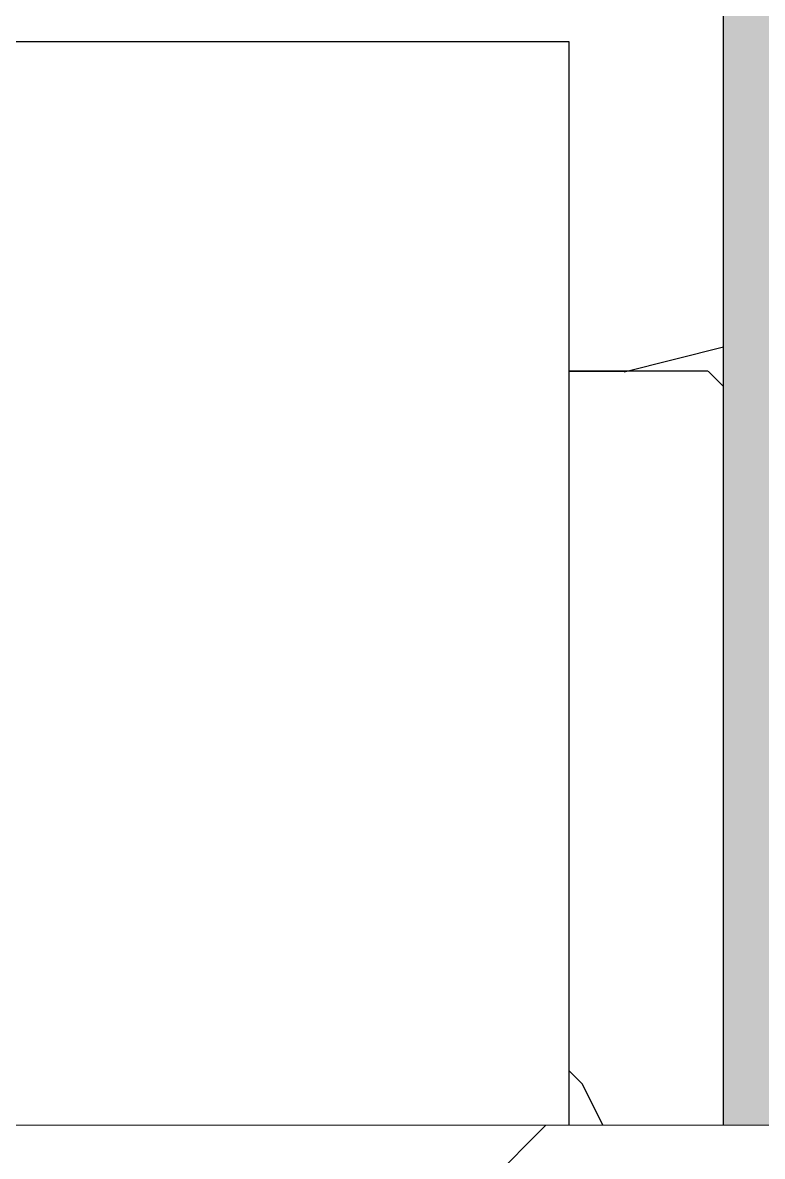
# Model space of a CAD drawing. Header units: millimetres. Extents: x -60946 to 138510, y -262288 to 24501.
# Drawn here: x 111400.8 to 111639.7, y -247518.8 to -247152.6 of the extents above; entities that cross this region are included whole.
import ezdxf

# ---------------------------------------------------------------- set-up
doc = ezdxf.new("R2010")
doc.units = ezdxf.units.MM
doc.layers.add('2)Тип-4', color=7, linetype='Continuous', lineweight=30, true_color=0x0080c0)
for name, color, linetype, lineweight in [('Стены внутренние', 7, 'Continuous', 18), ('Стены наружные', 7, 'Continuous', 18), ('Стены несущие', 7, 'Continuous', 30), ('Стены штриховка', 7, 'Continuous', 9)]:
    doc.layers.add(name, color=color, linetype=linetype, lineweight=lineweight)
pattern_1 = [(306.87, (69298.1, -249555.28), (1354.3306, -1354.3252), [67.716, -6703.924]), (333.435, (69271, -249541.74), (1354.328, 0.001), [30.284, -2998.086]), (345.964, (69216.85, -249528.2), (1354.328, 0.006), [55.84, -5528.197]), (206.565, (69243.94, -249961.6), (-1354.3294, -1354.327), [30.284, -2998.086]), (206.565, (69298.1, -249934.5), (-1354.3294, -1354.327), [60.567, -2967.8]), (225, (69325.2, -249907.4), (1e-13, -1354.329), [38.306, -1877.003]), (270, (69325.2, -249880.3), (1354.33, 8e-14), [27.087, -1327.24]), (288.435, (69311.65, -249839.7), (1354.3304, -2708.655), [42.828, -4239.934]), (315, (69284.6, -249812.6), (1354.329, 0), [38.306, -1877.003]), (348.69, (69216.85, -249799.06), (1354.3282, -0.0012), [69.057, -6836.687]), (116.565, (69365.8, -249663.6), (-1354.327, 1354.3294), [60.567, -2967.8]), (90, (69365.8, -249704.3), (-1354.33, 8e-14), [40.63, -1313.7]), (63.435, (69338.74, -249758.43), (-0.001, 1354.328), [60.567, -2967.8]), (26.565, (69284.57, -249785.5), (1354.3294, 1354.327), [60.567, -2967.8]), (11.31, (69216.85, -249799.06), (5417.3103, 1354.3348), [69.057, -6836.687]), (0, (69135.6, -249799), (0, 1354.33), [81.26, -1273.07]), (26.565, (69406.46, -249663.6), (1354.3294, 1354.327), [60.567, -2967.8]), (45, (69379.4, -249690.7), (0, 1354.329), [38.306, -1877.003]), (63.435, (69352.3, -249744.9), (-0.001, 1354.328), [60.567, -2967.8]), (75.964, (69338.74, -249799.06), (-0.006, 1354.328), [55.84, -5528.197]), (90, (69338.7, -249853.2), (-1354.33, 8e-14), [54.173, -1300.155]), (104.036, (69352.3, -249907.4), (-1354.311, 4062.9895), [55.84, -5528.197]), (135, (69379.4, -249934.5), (-1354.329, 1e-13), [38.306, -1877.003]), (153.435, (69433.54, -249961.6), (-1354.328, -0.001), [60.567, -2967.8]), (288.435, (69596.06, -249406.3), (1354.3304, -2708.655), [42.828, -4239.934]), (296.565, (69582.5, -249379.2), (1354.327, -1354.3294), [30.284, -2998.086]), (315, (69569, -249365.7), (1354.329, 0), [19.153, -1896.156]), (0, (69555.4, -249365.7), (0, 1354.33), [13.543, -1340.785]), (18.435, (69514.8, -249379.2), (2708.655, 1354.3304), [42.828, -4239.934]), (26.565, (69487.7, -249392.76), (1354.3294, 1354.327), [30.284, -2998.086]), (71.565, (69474.17, -249433.4), (0.001, 1354.3276), [42.828, -4239.934]), (90, (69474.2, -249501.1), (-1354.33, 8e-14), [67.716, -1286.61]), (135, (69271, -249406.3), (-1354.329, 1e-13), [19.153, -1896.156]), (123.69, (69298.1, -249446.93), (-1354.3264, 1354.3296), [48.83, -4834.268]), (90, (69298.1, -249474), (-1354.33, 8e-14), [27.087, -1327.24]), (63.435, (69284.57, -249501.1), (-0.001, 1354.328), [30.284, -2998.086]), (18.435, (69243.94, -249514.65), (2708.655, 1354.3304), [42.828, -4239.934]), (0, (69176.2, -249514.7), (0, 1354.33), [67.716, -1286.61]), (326.31, (69135.6, -249487.56), (2708.6576, -1354.3248), [48.83, -4834.268]), (0, (69135.6, -249528.2), (0, 1354.33), [81.26, -1273.07]), (14.036, (69081.42, -249541.74), (4062.9895, 1354.311), [55.84, -5528.197]), (30.964, (69013.7, -249582.37), (4062.9726, 2708.673), [78.97, -7818.05]), (45, (68973.1, -249623), (0, 1354.329), [57.46, -1857.85]), (71.565, (68959.53, -249663.63), (0.001, 1354.3276), [42.828, -4239.934]), (90, (68959.5, -249704.3), (-1354.33, 8e-14), [40.63, -1313.7]), (108.435, (68973.07, -249744.9), (-1354.3304, 2708.655), [42.828, -4239.934]), (108.435, (68986.6, -249785.5), (-1354.3304, 2708.655), [42.828, -4239.934]), (165.964, (69040.8, -249799.06), (-1354.328, -0.006), [55.84, -5528.197]), (180, (69135.6, -249799), (-2e-13, -1354.33), [94.803, -1259.525]), (303.69, (69650.24, -249013.55), (1354.3264, -1354.3296), [48.83, -4834.268]), (326.31, (69609.6, -248986.46), (2708.6576, -1354.3248), [48.83, -4834.268]), (0, (69569, -248986.5), (0, 1354.33), [40.63, -1313.7]), (14.036, (69514.8, -249000), (4062.9895, 1354.311), [55.84, -5528.197]), (33.69, (69474.17, -249027.1), (1354.3296, 1354.3264), [48.83, -4834.268]), (56.31, (69447.1, -249067.72), (1354.3248, 2708.6576), [48.83, -4834.268]), (75.964, (69433.54, -249121.9), (-0.006, 1354.328), [55.84, -5528.197]), (104.036, (69447.1, -249176.07), (-1354.311, 4062.9895), [55.84, -5528.197]), (135, (69460.6, -249189.6), (-1354.329, 1e-13), [19.153, -1896.156]), (168.69, (69528.35, -249203.16), (-1354.3282, 0.0012), [69.057, -6836.687]), (161.565, (69365.83, -249162.53), (-1354.3276, 0.001), [42.828, -4239.934]), (180, (69392.9, -249162.5), (-2e-13, -1354.33), [27.087, -1327.24]), (206.565, (69420, -249149), (-1354.3294, -1354.327), [30.284, -2998.086]), (243.435, (69433.54, -249121.9), (0.001, -1354.328), [30.284, -2998.086]), (161.565, (69420, -248851.03), (-1354.3276, 0.001), [42.828, -4239.934]), (123.69, (69447.1, -248891.66), (-1354.3264, 1354.3296), [48.83, -4834.268]), (101.31, (69460.63, -248959.38), (-1354.3348, 5417.3103), [69.057, -6836.687]), (90, (69460.6, -249027.1), (-1354.33, 8e-14), [67.716, -1286.61]), (71.565, (69447.1, -249067.72), (0.001, 1354.3276), [42.828, -4239.934]), (14.036, (69474.17, -248864.57), (4062.9895, 1354.311), [55.84, -5528.197]), (63.435, (69460.6, -248891.66), (-0.001, 1354.328), [30.284, -2998.086]), (90, (69460.6, -248945.8), (-1354.33, 8e-14), [54.173, -1300.155]), (135, (69487.7, -248972.9), (-1354.329, 1e-13), [38.306, -1877.003]), (165.964, (69541.9, -248986.46), (-1354.328, -0.006), [55.84, -5528.197]), (180, (69609.6, -248986.5), (-2e-13, -1354.33), [67.716, -1286.61]), (206.565, (69636.7, -248972.9), (-1354.3294, -1354.327), [30.284, -2998.086]), (243.435, (69650.24, -248945.83), (0.001, -1354.328), [30.284, -2998.086]), (270, (69650.2, -248918.7), (1354.33, 8e-14), [27.087, -1327.24]), (315, (69609.6, -248878.1), (1354.329, 0), [57.46, -1857.85]), (341.565, (69528.35, -248851.03), (1354.3276, -0.001), [85.655, -4197.106]), (270, (69690.9, -249094.8), (1354.33, 8e-14), [27.087, -1327.24]), (288.435, (69677.32, -249054.2), (1354.3304, -2708.655), [42.828, -4239.934]), (26.565, (69325.2, -248864.6), (1354.3294, 1354.327), [60.567, -2967.8]), (45, (69298.1, -248891.7), (0, 1354.329), [38.306, -1877.003]), (78.69, (69284.57, -248959.38), (0.0012, 1354.3282), [69.057, -6836.687]), (90, (69284.6, -249027.1), (-1354.33, 8e-14), [67.716, -1286.61]), (90, (69284.6, -249067.7), (-1354.33, 8e-14), [40.63, -1313.7]), (108.435, (69298.1, -249108.35), (-1354.3304, 2708.655), [42.828, -4239.934]), (123.69, (69325.2, -249149), (-1354.3264, 1354.3296), [48.83, -4834.268]), (168.69, (69528.35, -249203.16), (-1354.3282, 0.0012), [69.057, -6836.687]), (180, (69582.5, -249203.2), (-2e-13, -1354.33), [54.173, -1300.155]), (198.435, (69623.15, -249189.6), (-2708.655, -1354.3304), [42.828, -4239.934]), (225, (69663.8, -249149), (1e-13, -1354.329), [57.46, -1857.85]), (225, (69690.9, -249121.9), (1e-13, -1354.329), [38.306, -1877.003]), (168.69, (69352.28, -249392.76), (-1354.3282, 0.0012), [69.057, -6836.687]), (180, (69406.5, -249392.8), (-2e-13, -1354.33), [54.173, -1300.155]), (188.13, (69501.26, -249379.22), (-8125.9706, -1354.3136), [95.765, -9480.78]), (225, (69541.9, -249338.6), (1e-13, -1354.329), [57.46, -1857.85]), (270, (69541.9, -249298), (1354.33, 8e-14), [40.63, -1313.7]), (288.435, (69528.35, -249257.33), (1354.3304, -2708.655), [42.828, -4239.934]), (315, (69474.2, -249203.2), (1354.329, 0), [76.61, -1838.697]), (341.565, (69433.54, -249189.6), (1354.3276, -0.001), [42.828, -4239.934]), (345.964, (69379.37, -249176.07), (1354.328, 0.006), [55.84, -5528.197]), (0, (69325.2, -249176.1), (0, 1354.33), [54.173, -1300.155]), (18.435, (69284.57, -249189.6), (2708.655, 1354.3304), [42.828, -4239.934]), (33.69, (69243.94, -249216.7), (1354.3296, 1354.3264), [48.83, -4834.268]), (45, (69216.85, -249243.8), (0, 1354.329), [38.306, -1877.003]), (90, (69216.9, -249298), (-1354.33, 8e-14), [54.173, -1300.155]), (108.435, (69230.4, -249338.6), (-1354.3304, 2708.655), [42.828, -4239.934]), (116.565, (69243.94, -249365.7), (-1354.327, 1354.3294), [30.284, -2998.086]), (161.565, (69284.57, -249379.2), (-1354.3276, 0.001), [42.828, -4239.934]), (291.801, (69677.32, -250042.84), (1354.3084, -2708.666), [72.933, -7220.347]), (270, (69677.3, -249988.7), (1354.33, 8e-14), [54.173, -1300.155]), (251.565, (69690.87, -249948.04), (-0.001, -1354.3276), [42.828, -4239.934]), (213.69, (69731.5, -249920.95), (-1354.3296, -1354.3264), [48.83, -4834.268]), (198.435, (69772.12, -249907.4), (-2708.655, -1354.3304), [42.828, -4239.934]), (180, (69839.8, -249907.4), (-2e-13, -1354.33), [67.716, -1286.61]), (153.435, (69894, -249934.5), (-1354.328, -0.001), [60.567, -2967.8]), (135, (69921.1, -249961.6), (-1354.329, 1e-13), [38.306, -1877.003]), (135, (69961.7, -250002.2), (-1354.329, 1e-13), [57.46, -1857.85]), (104.036, (69975.27, -250056.38), (-1354.311, 4062.9895), [55.84, -5528.197]), (90, (69975.3, -250110.6), (-1354.33, 8e-14), [54.173, -1300.155]), (63.435, (69948.2, -250164.7), (-0.001, 1354.328), [60.567, -2967.8]), (14.036, (69894, -250178.27), (4062.9895, 1354.311), [55.84, -5528.197]), (0, (69826.3, -250178.3), (0, 1354.33), [67.716, -1286.61]), (348.69, (69758.58, -250164.73), (1354.3282, -0.0012), [69.057, -6836.687]), (326.31, (69717.95, -250137.64), (2708.6576, -1354.3248), [48.83, -4834.268]), (296.565, (69704.4, -250110.56), (1354.327, -1354.3294), [30.284, -2998.086]), (45, (69609.6, -249365.7), (0, 1354.329), [19.153, -1896.156]), (0, (69582.5, -249365.7), (0, 1354.33), [27.087, -1327.24]), (315, (69555.4, -249338.6), (1354.329, 0), [38.306, -1877.003]), (281.31, (69541.9, -249270.87), (1354.3348, -5417.3103), [69.057, -6836.687]), (0, (69569, -249216.7), (0, 1354.33), [40.63, -1313.7]), (45, (69541.9, -249243.8), (0, 1354.329), [38.306, -1877.003]), (90, (69541.9, -249270.9), (-1354.33, 8e-14), [27.087, -1327.24]), (135, (69298.1, -249135.4), (-1354.329, 1e-13), [38.306, -1877.003]), (90, (69298.1, -249162.5), (-1354.33, 8e-14), [27.087, -1327.24]), (63.435, (69284.57, -249189.6), (-0.001, 1354.328), [30.284, -2998.086]), (18.435, (69243.94, -249203.16), (2708.655, 1354.3304), [42.828, -4239.934]), (0, (69203.3, -249203.2), (0, 1354.33), [40.63, -1313.7]), (0, (70083.6, -249636.5), (0, 1354.33), [13.543, -1340.785]), (333.435, (70056.53, -249623), (1354.328, 0.001), [30.284, -2998.086]), (333.435, (70029.45, -249609.45), (1354.328, 0.001), [30.284, -2998.086]), (296.565, (70015.9, -249582.37), (1354.327, -1354.3294), [30.284, -2998.086]), (270, (70015.9, -249555.3), (1354.33, 8e-14), [27.087, -1327.24]), (251.565, (70029.45, -249514.65), (-0.001, -1354.3276), [42.828, -4239.934]), (225, (70043, -249501.1), (1e-13, -1354.329), [19.153, -1896.156]), (180, (70056.5, -249501.1), (-2e-13, -1354.33), [13.543, -1340.785]), (45, (70029.4, -249446.9), (0, 1354.329), [38.306, -1877.003]), (0, (70002.4, -249447), (0, 1354.33), [27.087, -1327.24]), (341.565, (69866.93, -249406.3), (1354.3276, -0.001), [42.828, -4239.934]), (315, (69839.8, -249379.2), (1354.329, 0), [38.306, -1877.003]), (270, (69839.8, -249352.1), (1354.33, 8e-14), [27.087, -1327.24]), (243.435, (69853.4, -249325.05), (0.001, -1354.328), [30.284, -2998.086]), (153.435, (69745.04, -249338.6), (-1354.328, -0.001), [30.284, -2998.086]), (146.31, (69785.67, -249365.67), (-2708.6576, 1354.3248), [48.83, -4834.268]), (90, (69785.7, -249392.8), (-1354.33, 8e-14), [27.087, -1327.24]), (63.435, (69772.1, -249419.85), (-0.001, 1354.328), [30.284, -2998.086]), (45, (69758.6, -249433.4), (0, 1354.329), [19.153, -1896.156]), (18.435, (69650.24, -249474.02), (2708.655, 1354.3304), [42.828, -4239.934]), (333.435, (69623.15, -249460.5), (1354.328, 0.001), [30.284, -2998.086]), (296.565, (69609.6, -249433.4), (1354.327, -1354.3294), [30.284, -2998.086]), (180, (69596, -249650.1), (-2e-13, -1354.33), [27.087, -1327.24]), (206.565, (69623.15, -249636.54), (-1354.3294, -1354.327), [30.284, -2998.086]), (251.565, (69636.7, -249595.9), (-0.001, -1354.3276), [42.828, -4239.934]), (270, (69636.7, -249541.7), (1354.33, 8e-14), [54.173, -1300.155]), (116.565, (69880.5, -249758.43), (-1354.327, 1354.3294), [30.284, -2998.086]), (104.036, (69894, -249812.6), (-1354.311, 4062.9895), [55.84, -5528.197]), (90, (69894, -249853.2), (-1354.33, 8e-14), [40.63, -1313.7]), (45, (69866.9, -249880.3), (0, 1354.329), [38.306, -1877.003]), (18.435, (69826.3, -249893.86), (2708.655, 1354.3304), [42.828, -4239.934]), (0, (69772.1, -249893.9), (0, 1354.33), [54.173, -1300.155]), (333.435, (69745.04, -249880.3), (1354.328, 0.001), [30.284, -2998.086]), (0, (70015.9, -250042.8), (0, 1354.33), [13.543, -1340.785]), (26.565, (69988.8, -250056.4), (1354.3294, 1354.327), [30.284, -2998.086]), (63.435, (69975.3, -250083.47), (-0.001, 1354.328), [30.284, -2998.086]), (90, (69975.3, -250110.6), (-1354.33, 8e-14), [27.087, -1327.24]), (90, (69975.3, -250151.2), (-1354.33, 8e-14), [40.63, -1313.7]), (116.565, (69988.8, -250178.3), (-1354.327, 1354.3294), [30.284, -2998.086]), (123.69, (69745.04, -250178.27), (-1354.3264, 1354.3296), [48.83, -4834.268]), (90, (69745, -250191.8), (-1354.33, 8e-14), [13.543, -1340.785]), (168.69, (69745.04, -249704.26), (-1354.3282, 0.0012), [69.057, -6836.687]), (189.462, (69826.3, -249690.71), (-6771.6479, -1354.2898), [82.38, -8155.675]), (198.435, (69907.56, -249663.63), (-2708.655, -1354.3304), [85.655, -4197.106]), (210.964, (69975.27, -249623), (-4062.9726, -2708.673), [78.97, -7818.05]), (233.13, (70015.9, -249568.82), (-2708.663, -4062.9796), [67.716, -6703.924]), (270, (70015.9, -249487.6), (1354.33, 8e-14), [81.26, -1273.07]), (288.435, (70002.36, -249446.93), (1354.3304, -2708.655), [42.828, -4239.934]), (333.435, (69948.2, -249419.85), (1354.328, 0.001), [60.567, -2967.8]), (0, (69853.4, -249419.8), (0, 1354.33), [94.803, -1259.525]), (8.13, (69758.58, -249433.4), (8125.9706, 1354.3136), [95.765, -9480.78]), (21.801, (69690.87, -249460.48), (2708.666, 1354.3084), [72.933, -7220.347]), (45, (69650.2, -249501.1), (0, 1354.329), [57.46, -1857.85]), (78.69, (69636.7, -249568.82), (0.0012, 1354.3282), [69.057, -6836.687]), (90, (69636.7, -249623), (-1354.33, 8e-14), [54.173, -1300.155]), (108.435, (69650.24, -249663.63), (-1354.3304, 2708.655), [42.828, -4239.934]), (135, (69677.3, -249690.7), (-1354.329, 1e-13), [38.306, -1877.003]), (180, (69501.3, -249636.5), (-2e-13, -1354.33), [40.63, -1313.7]), (167.471, (69623.15, -249663.63), (-6771.635, 1354.35114), [124.863, -12361.424]), (143.13, (69677.32, -249704.26), (-4062.9796, 2708.663), [67.716, -6703.924]), (135, (69690.9, -249717.8), (-1354.329, 1e-13), [19.153, -1896.156]), (111.801, (69717.95, -249785.52), (-1354.3084, 2708.666), [72.933, -7220.347]), (90, (69718, -249839.7), (-1354.33, 8e-14), [54.173, -1300.155]), (90, (69718, -249893.9), (-1354.33, 8e-14), [54.173, -1300.155]), (71.565, (69704.4, -249934.5), (0.001, 1354.3276), [42.828, -4239.934]), (33.69, (69663.78, -249961.58), (1354.3296, 1354.3264), [48.83, -4834.268]), (14.036, (69609.6, -249975.12), (4062.9895, 1354.311), [55.84, -5528.197]), (0, (69541.9, -249975.1), (0, 1354.33), [67.716, -1286.61]), (352.875, (69433.54, -249961.58), (1354.3283, 0.00063), [109.19, -10809.752]), (270, (70273.2, -249406.3), (1354.33, 8e-14), [40.63, -1313.7]), (288.435, (70259.7, -249365.67), (1354.3304, -2708.655), [42.83, -4239.934]), (303.69, (70232.6, -249325.05), (1354.3264, -1354.3296), [48.83, -4834.268]), (315, (70205.5, -249298), (1354.329, 0), [38.306, -1877.003]), (0, (70151.3, -249298), (0, 1354.33), [54.173, -1300.155]), (14.036, (70097.16, -249311.5), (4062.9895, 1354.311), [55.84, -5528.197]), (56.31, (70070.08, -249352.13), (1354.3248, 2708.6576), [48.83, -4834.268]), (75.964, (70056.53, -249406.3), (-0.006, 1354.328), [55.84, -5528.197]), (270, (70056.5, -249352.1), (1354.33, 8e-14), [40.63, -1313.7]), (284.036, (70043, -249297.96), (1354.311, -4062.9895), [55.84, -5528.197]), (303.69, (70015.9, -249257.33), (1354.3264, -1354.3296), [48.83, -4834.268]), (333.435, (69988.8, -249243.8), (1354.328, 0.001), [30.284, -2998.086]), (0, (69948.2, -249243.8), (0, 1354.33), [40.63, -1313.7]), (18.435, (69907.56, -249257.33), (2708.655, 1354.3304), [42.828, -4239.934]), (45, (69880.5, -249284.4), (0, 1354.329), [38.306, -1877.003]), (236.31, (69907.56, -249230.24), (-1354.3248, -2708.6576), [48.83, -4834.268]), (270, (69907.6, -249189.6), (1354.33, 8e-14), [40.63, -1313.7]), (270, (69907.6, -249162.5), (1354.33, 8e-14), [27.087, -1327.24]), (303.69, (69880.47, -249121.9), (1354.3264, -1354.3296), [48.83, -4834.268]), (333.435, (69853.4, -249108.35), (1354.328, 0.001), [30.284, -2998.086]), (0, (69799.2, -249108.4), (0, 1354.33), [54.173, -1300.155]), (14.036, (69745.04, -249121.9), (4062.9895, 1354.311), [55.84, -5528.197]), (210.964, (69988.82, -249000), (-4062.9726, -2708.673), [78.97, -7818.05]), (201.801, (70056.53, -248972.92), (-2708.666, -1354.3084), [72.933, -7220.347]), (180, (70097.2, -248972.9), (-2e-13, -1354.33), [40.63, -1313.7]), (173.66, (70219.05, -248986.46), (-1354.3285, -0.005), [122.64, -12141.322]), (161.565, (70259.7, -249000), (-1354.3276, 0.001), [42.83, -4239.934]), (116.565, (70286.8, -249054.2), (-1354.327, 1354.3294), [60.567, -2967.8]), (111.801, (70313.86, -249121.9), (-1354.3084, 2708.666), [72.933, -7220.347]), (104.036, (70327.4, -249176.07), (-1354.311, 4062.9895), [55.84, -5528.197]), (90, (70327.4, -249216.7), (-1354.33, 8e-14), [40.63, -1313.7]), (45, (70273.2, -249270.9), (0, 1354.329), [76.61, -1838.697]), (0, (70205.5, -249270.9), (0, 1354.33), [67.716, -1286.61]), (352.875, (70097.16, -249257.33), (1354.3283, 0.00063), [109.19, -10809.752]), (344.055, (70002.36, -249230.24), (5417.3215, -1354.2909), [98.597, -9761.06]), (321.34, (69934.64, -249176.07), (5417.2981, -4063.0025), [86.72, -8585.21]), (296.565, (69907.56, -249121.9), (1354.327, -1354.3294), [60.567, -2967.8]), (270, (69907.6, -249081.3), (1354.33, 8e-14), [40.63, -1313.7]), (251.565, (69921.1, -249040.64), (-0.001, -1354.3276), [42.828, -4239.934]), (116.565, (69352.3, -249609.45), (-1354.327, 1354.3294), [60.567, -2967.8]), (146.31, (69392.9, -249636.54), (-2708.6576, 1354.3248), [48.83, -4834.268]), (180, (69433.5, -249636.5), (-2e-13, -1354.33), [40.63, -1313.7]), (198.435, (69474.17, -249623), (-2708.655, -1354.3304), [42.828, -4239.934]), (243.435, (69487.7, -249595.9), (0.001, -1354.328), [30.284, -2998.086]), (281.31, (69474.17, -249528.2), (1354.3348, -5417.3103), [69.057, -6836.687]), (296.565, (69596.06, -250205.36), (1354.327, -1354.3294), [30.284, -2998.086]), (315, (69569, -250178.3), (1354.329, 0), [38.306, -1877.003]), (333.435, (69541.9, -250164.7), (1354.328, 0.001), [30.284, -2998.086]), (315, (69528.3, -250151.2), (1354.329, 0), [19.153, -1896.156]), (288.435, (69623.15, -249501.1), (1354.3304, -2708.655), [42.828, -4239.934]), (284.036, (69609.6, -249446.93), (1354.311, -4062.9895), [55.84, -5528.197]), (90, (69474.2, -249501.1), (-1354.33, 8e-14), [54.173, -1300.155]), (101.31, (69487.72, -249568.82), (-1354.3348, 5417.3103), [69.057, -6836.687]), (123.69, (69514.8, -249609.45), (-1354.3264, 1354.3296), [48.83, -4834.268]), (135, (69541.9, -249636.5), (-1354.329, 1e-13), [38.306, -1877.003]), (153.435, (69569, -249650.1), (-1354.328, -0.001), [30.284, -2998.086]), (270, (69501.3, -250029.3), (1354.33, 8e-14), [54.173, -1300.155]), (270, (69501.3, -250002.2), (1354.33, 8e-14), [27.087, -1327.24]), (315, (69474.2, -249975.1), (1354.329, 0), [38.306, -1877.003]), (341.565, (69433.54, -249961.6), (1354.3276, -0.001), [42.828, -4239.934]), (18.435, (69392.9, -249975.12), (2708.655, 1354.3304), [42.828, -4239.934]), (26.565, (69365.8, -249988.67), (1354.3294, 1354.327), [30.284, -2998.086]), (63.435, (69352.3, -250015.75), (-0.001, 1354.328), [30.284, -2998.086]), (90, (69352.3, -250029.3), (-1354.33, 8e-14), [13.543, -1340.785]), (101.31, (69365.83, -250097), (-1354.3348, 5417.3103), [69.057, -6836.687]), (90, (69365.8, -250151.2), (-1354.33, 8e-14), [54.173, -1300.155]), (116.565, (69379.4, -250178.3), (-1354.327, 1354.3294), [30.284, -2998.086]), (165.964, (69433.54, -250191.8), (-1354.328, -0.006), [55.84, -5528.197]), (180, (69460.6, -250191.8), (-2e-13, -1354.33), [27.087, -1327.24]), (213.69, (69501.26, -250164.73), (-1354.3296, -1354.3264), [48.83, -4834.268]), (225, (69514.8, -250151.2), (1e-13, -1354.329), [19.153, -1896.156]), (270, (69514.8, -250124.1), (1354.33, 8e-14), [27.087, -1327.24]), (288.435, (69501.26, -250083.47), (1354.3304, -2708.655), [42.828, -4239.934]), (270, (69271, -248905.2), (1354.33, 8e-14), [67.716, -1286.61]), (315, (69257.5, -248891.7), (1354.329, 0), [19.153, -1896.156]), (0, (69244, -248891.7), (0, 1354.33), [13.543, -1340.785]), (26.565, (69216.85, -248905.2), (1354.3294, 1354.327), [30.284, -2998.086]), (45, (69203.3, -248918.7), (0, 1354.329), [19.153, -1896.156]), (71.565, (69189.76, -248959.38), (0.001, 1354.3276), [42.828, -4239.934]), (90, (69162.7, -249054.2), (-1354.33, 8e-14), [27.087, -1327.24]), (116.565, (69176.2, -249081.27), (-1354.327, 1354.3294), [30.284, -2998.086]), (153.435, (69203.3, -249094.8), (-1354.328, -0.001), [30.284, -2998.086]), (180, (69216.9, -249094.8), (-2e-13, -1354.33), [13.543, -1340.785]), (198.435, (69257.5, -249081.27), (-2708.655, -1354.3304), [42.828, -4239.934]), (243.435, (69271, -249054.2), (0.001, -1354.328), [30.284, -2998.086]), (251.565, (69284.57, -249013.55), (-0.001, -1354.3276), [42.828, -4239.934]), (288.435, (69271.02, -248972.9), (1354.3304, -2708.655), [42.828, -4239.934]), (71.565, (69176.2, -249000), (0.001, 1354.3276), [42.828, -4239.934]), (180, (69095, -249081.3), (-2e-13, -1354.33), [81.26, -1273.07]), (198.435, (69135.6, -249067.72), (-2708.655, -1354.3304), [42.828, -4239.934]), (236.31, (69162.68, -249027.1), (-1354.3248, -2708.6576), [48.83, -4834.268]), (243.435, (69176.2, -249000), (0.001, -1354.328), [30.284, -2998.086]), (255.964, (69189.76, -248945.83), (0.006, -1354.328), [55.84, -5528.197]), (270, (69189.8, -248918.7), (1354.33, 8e-14), [27.087, -1327.24]), (303.69, (69162.68, -248878.1), (1354.3264, -1354.3296), [48.83, -4834.268]), (326.31, (69122.05, -248851.03), (2708.6576, -1354.3248), [48.83, -4834.268]), (341.565, (69934.64, -249785.5), (1354.3276, -0.001), [42.828, -4239.934]), (333.435, (69907.56, -249772), (1354.328, 0.001), [30.284, -2998.086]), (71.565, (70110.7, -250151.2), (0.001, 1354.3276), [42.828, -4239.934]), (63.435, (70097.16, -250178.3), (-0.001, 1354.328), [30.284, -2998.086]), (45, (70083.6, -250191.8), (0, 1354.329), [19.153, -1896.156]), (0, (70070.1, -250191.8), (0, 1354.33), [13.543, -1340.785]), (0, (70056.5, -250191.8), (0, 1354.33), [13.543, -1340.785]), (333.435, (70029.45, -250178.3), (1354.328, 0.001), [30.284, -2998.086]), (0, (69988.8, -250178.3), (0, 1354.33), [40.63, -1313.7]), (153.435, (70056.53, -250056.4), (-1354.328, -0.001), [30.284, -2998.086]), (180, (70070.1, -250056.4), (-2e-13, -1354.33), [13.543, -1340.785]), (146.31, (70110.7, -250083.47), (-2708.6576, 1354.3248), [48.83, -4834.268]), (116.565, (70124.25, -250110.56), (-1354.327, 1354.3294), [30.284, -2998.086]), (251.565, (69636.7, -249311.5), (-0.001, -1354.3276), [42.828, -4239.934]), (270, (69636.7, -249257.3), (1354.33, 8e-14), [54.173, -1300.155]), (303.69, (69609.6, -249216.7), (1354.3264, -1354.3296), [48.83, -4834.268]), (180, (70043, -249799), (-2e-13, -1354.33), [67.716, -1286.61]), (191.31, (70110.7, -249785.52), (-5417.3103, -1354.3348), [69.057, -6836.687]), (216.87, (70164.88, -249744.9), (-1354.3252, -1354.3306), [67.716, -6703.924]), (270, (70164.9, -249704.3), (1354.33, 8e-14), [40.63, -1313.7]), (303.69, (70137.8, -249663.63), (1354.3264, -1354.3296), [48.83, -4834.268]), (338.199, (70070.08, -249636.54), (4062.9938, -1354.2994), [72.933, -7220.347]), (0, (70002.4, -249636.5), (0, 1354.33), [67.716, -1286.61]), (14.036, (69948.2, -249650.1), (4062.9895, 1354.311), [55.84, -5528.197]), (33.69, (69907.56, -249677.17), (1354.3296, 1354.3264), [48.83, -4834.268]), (71.565, (69894, -249717.8), (0.001, 1354.3276), [42.828, -4239.934]), (90, (69894, -249744.9), (-1354.33, 8e-14), [27.087, -1327.24]), (116.565, (69907.56, -249772), (-1354.327, 1354.3294), [30.284, -2998.086]), (180, (69216.9, -250232.4), (-2e-13, -1354.33), [13.543, -1340.785]), (180, (69230.4, -250232.4), (-2e-13, -1354.33), [13.543, -1340.785]), (194.036, (69284.57, -250218.9), (-4062.9895, -1354.311), [55.84, -5528.197]), (213.69, (69325.2, -250191.8), (-1354.3296, -1354.3264), [48.83, -4834.268]), (243.435, (69352.3, -250137.64), (0.001, -1354.328), [60.567, -2967.8]), (270, (69352.3, -250056.4), (1354.33, 8e-14), [81.26, -1273.07]), (281.31, (69338.74, -249988.67), (1354.3348, -5417.3103), [69.057, -6836.687]), (315, (69311.7, -249961.6), (1354.329, 0), [38.306, -1877.003]), (0, (69257.5, -249961.6), (0, 1354.33), [54.173, -1300.155]), (21.801, (69189.76, -249988.67), (2708.666, 1354.3084), [72.933, -7220.347]), (53.13, (69149.13, -250042.84), (2708.663, 4062.9796), [67.716, -6703.924]), (75.964, (69135.6, -250097), (-0.006, 1354.328), [55.84, -5528.197]), (104.036, (69149.13, -250151.2), (-1354.311, 4062.9895), [55.84, -5528.197]), (108.435, (69162.68, -250191.8), (-1354.3304, 2708.655), [42.828, -4239.934]), (135, (69203.3, -250232.4), (-1354.329, 1e-13), [57.46, -1857.85]), (206.565, (70124.25, -249623), (-1354.3294, -1354.327), [30.284, -2998.086]), (243.435, (70137.8, -249595.9), (0.001, -1354.328), [30.284, -2998.086]), (284.036, (70124.25, -249541.74), (1354.311, -4062.9895), [55.84, -5528.197]), (315, (70097.2, -249514.65), (1354.329, 0), [38.306, -1877.003]), (341.565, (70056.53, -249501.1), (1354.3276, -0.001), [42.828, -4239.934]), (180, (69758.6, -249108.4), (-2e-13, -1354.33), [13.543, -1340.785]), (180, (69772.1, -249108.4), (-2e-13, -1354.33), [13.543, -1340.785]), (194.036, (69826.3, -249094.8), (-4062.9895, -1354.311), [55.84, -5528.197]), (213.69, (69866.93, -249067.72), (-1354.3296, -1354.3264), [48.83, -4834.268]), (243.435, (69894, -249013.55), (0.001, -1354.328), [60.567, -2967.8]), (270, (69894, -248932.3), (1354.33, 8e-14), [81.26, -1273.07]), (281.31, (69880.47, -248864.57), (1354.3348, -5417.3103), [69.057, -6836.687]), (315, (69853.4, -248837.5), (1354.329, 0), [38.306, -1877.003]), (0, (69799.2, -248837.5), (0, 1354.33), [54.173, -1300.155]), (21.801, (69731.5, -248864.57), (2708.666, 1354.3084), [72.933, -7220.347]), (53.13, (69690.87, -248918.75), (2708.663, 4062.9796), [67.716, -6703.924]), (75.964, (69677.32, -248972.92), (-0.006, 1354.328), [55.84, -5528.197]), (104.036, (69690.87, -249027.1), (-1354.311, 4062.9895), [55.84, -5528.197]), (108.435, (69704.4, -249067.72), (-1354.3304, 2708.655), [42.828, -4239.934]), (135, (69745, -249108.4), (-1354.329, 1e-13), [57.46, -1857.85]), (180, (69067.9, -249988.7), (-2e-13, -1354.33), [13.543, -1340.785]), (153.435, (69094.96, -250002.2), (-1354.328, -0.001), [30.284, -2998.086]), (135, (69122, -250029.3), (-1354.329, 1e-13), [38.306, -1877.003]), (90, (69122, -250056.4), (-1354.33, 8e-14), [27.087, -1327.24]), (108.435, (69135.6, -250097), (-1354.3304, 2708.655), [42.828, -4239.934]), (90, (69135.6, -250151.2), (-1354.33, 8e-14), [54.173, -1300.155]), (63.435, (69122.05, -250178.3), (-0.001, 1354.328), [30.284, -2998.086]), (18.435, (69081.4, -250191.8), (2708.655, 1354.3304), [42.828, -4239.934]), (0, (69027.2, -250191.8), (0, 1354.33), [54.173, -1300.155]), (0, (69000.2, -250191.8), (0, 1354.33), [27.087, -1327.24]), (341.565, (68959.53, -250178.27), (1354.3276, -0.001), [42.828, -4239.934]), (315, (68932.4, -250151.2), (1354.329, 0), [38.306, -1877.003]), (243.435, (68946, -250124.1), (0.001, -1354.328), [30.284, -2998.086]), (270, (68946, -250069.9), (1354.33, 8e-14), [54.173, -1300.155]), (225, (68973.1, -250042.8), (1e-13, -1354.329), [38.306, -1877.003]), (216.87, (69027.24, -250002.2), (-1354.3252, -1354.3306), [67.716, -6703.924]), (206.565, (69054.33, -249988.67), (-1354.3294, -1354.327), [30.284, -2998.086]), (341.565, (69826.3, -249717.8), (1354.3276, -0.001), [42.828, -4239.934]), (0, (69772.1, -249717.8), (0, 1354.33), [54.173, -1300.155]), (26.565, (69745.04, -249731.34), (1354.3294, 1354.327), [30.284, -2998.086]), (63.435, (69731.5, -249758.43), (-0.001, 1354.328), [30.284, -2998.086]), (90, (69731.5, -249839.7), (-1354.33, 8e-14), [81.26, -1273.07]), (108.435, (69745.04, -249880.3), (-1354.3304, 2708.655), [42.828, -4239.934]), (284.036, (69501.26, -250056.38), (1354.311, -4062.9895), [55.84, -5528.197]), (251.565, (69514.8, -250015.75), (-0.001, -1354.3276), [42.828, -4239.934]), (243.435, (69528.35, -249988.67), (0.001, -1354.328), [30.284, -2998.086]), (194.036, (69582.52, -249975.12), (-4062.9895, -1354.311), [55.84, -5528.197]), (180, (69636.7, -249975.1), (-2e-13, -1354.33), [54.173, -1300.155]), (135, (69663.8, -250002.2), (-1354.329, 1e-13), [38.306, -1877.003]), (108.435, (69677.32, -250042.84), (-1354.3304, 2708.655), [42.828, -4239.934]), (108.435, (69528.35, -250151.2), (-1354.3304, 2708.655), [42.828, -4239.934]), (165.964, (69663.78, -250246), (-1354.328, -0.006), [55.84, -5528.197]), (194.036, (69717.95, -250232.44), (-4062.9895, -1354.311), [55.84, -5528.197]), (236.31, (69745.04, -250191.8), (-1354.3248, -2708.6576), [48.83, -4834.268]), (213.69, (69690.87, -249325.05), (-1354.3296, -1354.3264), [48.83, -4834.268]), (180, (69718, -249325), (-2e-13, -1354.33), [27.087, -1327.24]), (270, (69609.6, -249406.3), (1354.33, 8e-14), [27.087, -1327.24]), (243.435, (69623.15, -249379.2), (0.001, -1354.328), [30.284, -2998.086]), (225, (69650.2, -249352.1), (1e-13, -1354.329), [38.306, -1877.003]), (291.801, (69298.1, -249487.56), (1354.3084, -2708.666), [72.933, -7220.347]), (270, (69298.1, -249433.4), (1354.33, 8e-14), [54.173, -1300.155]), (225, (69325.2, -249406.3), (1e-13, -1354.329), [38.306, -1877.003]), (206.565, (69352.3, -249392.76), (-1354.3294, -1354.327), [30.284, -2998.086]), (180, (69392.9, -249392.8), (-2e-13, -1354.33), [40.63, -1313.7]), (161.565, (69433.54, -249406.3), (-1354.3276, 0.001), [42.828, -4239.934]), (135, (69447.1, -249419.85), (-1354.329, 1e-13), [19.153, -1896.156]), (104.036, (69460.63, -249474.02), (-1354.311, 4062.9895), [55.84, -5528.197]), (104.036, (69474.17, -249528.2), (-1354.311, 4062.9895), [55.84, -5528.197]), (284.036, (69013.7, -249893.86), (1354.311, -4062.9895), [55.84, -5528.197]), (255.964, (69027.24, -249839.7), (0.006, -1354.328), [55.84, -5528.197]), (225, (69054.3, -249812.6), (1e-13, -1354.329), [38.306, -1877.003]), (194.036, (69108.5, -249799.06), (-4062.9895, -1354.311), [55.84, -5528.197]), (180, (69189.8, -249799), (-2e-13, -1354.33), [81.26, -1273.07]), (14.036, (69162.68, -249988.67), (4062.9895, 1354.311), [55.84, -5528.197]), (0, (69108.5, -249988.7), (0, 1354.33), [54.173, -1300.155]), (341.565, (69067.87, -249975.12), (1354.3276, -0.001), [42.828, -4239.934]), (326.31, (69027.24, -249948.04), (2708.6576, -1354.3248), [48.83, -4834.268]), (225, (69690.9, -249135.4), (1e-13, -1354.329), [57.46, -1857.85]), (194.036, (69745.04, -249121.9), (-4062.9895, -1354.311), [55.84, -5528.197]), (56.31, (69853.4, -249311.5), (1354.3248, 2708.6576), [48.83, -4834.268]), (33.69, (69812.75, -249338.6), (1354.3296, 1354.3264), [48.83, -4834.268]), (0, (69772.1, -249338.6), (0, 1354.33), [40.63, -1313.7]), (341.565, (69731.5, -249325.05), (1354.3276, -0.001), [42.828, -4239.934]), (341.565, (69690.87, -249311.5), (1354.3276, -0.001), [42.828, -4239.934]), (326.31, (69650.24, -249284.4), (2708.6576, -1354.3248), [48.83, -4834.268]), (284.036, (69636.7, -249230.24), (1354.311, -4062.9895), [55.84, -5528.197]), (255.964, (69650.24, -249176.07), (0.006, -1354.328), [55.84, -5528.197]), (243.435, (70056.53, -250300.16), (0.001, -1354.328), [30.284, -2998.086]), (251.565, (70070.08, -250259.53), (-0.001, -1354.3276), [42.828, -4239.934]), (270, (70070.1, -250232.4), (1354.33, 8e-14), [27.087, -1327.24]), (315, (70043, -250205.4), (1354.329, 0), [38.306, -1877.003]), (333.435, (70015.9, -250191.8), (1354.328, 0.001), [30.284, -2998.086]), (0, (69988.8, -250191.8), (0, 1354.33), [27.087, -1327.24]), (26.565, (69961.73, -250205.36), (1354.3294, 1354.327), [30.284, -2998.086]), (45, (69948.2, -250218.9), (0, 1354.329), [19.153, -1896.156]), (26.565, (69921.1, -250232.44), (1354.3294, 1354.327), [30.284, -2998.086]), (56.31, (69894, -250273.07), (1354.3248, 2708.6576), [48.83, -4834.268]), (90, (69894, -250300.2), (-1354.33, 8e-14), [27.087, -1327.24]), (108.435, (69907.56, -250340.8), (-1354.3304, 2708.655), [42.828, -4239.934]), (165.964, (69961.73, -250354.33), (-1354.328, -0.006), [55.84, -5528.197]), (180, (69988.8, -250354.3), (-2e-13, -1354.33), [27.087, -1327.24]), (206.565, (70015.9, -250340.8), (-1354.3294, -1354.327), [30.284, -2998.086]), (206.565, (70043, -250327.25), (-1354.3294, -1354.327), [30.284, -2998.086]), (243.435, (69866.9, -249297.96), (0.001, -1354.328), [30.284, -2998.086]), (225, (69880.5, -249284.4), (1e-13, -1354.329), [19.153, -1896.156]), (90, (70056.5, -249433.4), (-1354.33, 8e-14), [40.63, -1313.7]), (333.435, (68959.5, -249054.2), (1354.328, 0.001), [60.567, -2967.8]), (296.565, (68932.44, -249000), (1354.327, -1354.3294), [60.567, -2967.8]), (288.435, (68918.9, -248959.38), (1354.3304, -2708.655), [42.828, -4239.934]), (270, (68918.9, -248918.7), (1354.33, 8e-14), [40.63, -1313.7]), (251.565, (68932.44, -248878.1), (-0.001, -1354.3276), [42.828, -4239.934]), (225, (68959.5, -248851), (1e-13, -1354.329), [38.306, -1877.003]), (194.036, (69013.7, -248837.5), (-4062.9895, -1354.311), [55.84, -5528.197]), (180, (69067.9, -248837.5), (-2e-13, -1354.33), [54.173, -1300.155]), (165.964, (69122.05, -248851.03), (-1354.328, -0.006), [55.84, -5528.197]), (243.435, (70083.6, -250232.44), (0.001, -1354.328), [30.284, -2998.086]), (251.565, (70097.16, -250191.8), (-0.001, -1354.3276), [42.828, -4239.934]), (251.565, (70124.25, -250110.56), (-0.001, -1354.3276), [85.655, -4197.106]), (225, (70164.9, -250069.9), (1e-13, -1354.329), [57.46, -1857.85]), (206.565, (70191.97, -250056.4), (-1354.3294, -1354.327), [30.284, -2998.086]), (180, (70232.6, -250056.4), (-2e-13, -1354.33), [40.63, -1313.7]), (146.31, (70273.23, -250083.47), (-2708.6576, 1354.3248), [48.83, -4834.268]), (116.565, (70286.8, -250110.56), (-1354.327, 1354.3294), [30.284, -2998.086]), (90, (70286.8, -250164.7), (-1354.33, 8e-14), [54.173, -1300.155]), (71.565, (70273.23, -250205.36), (0.001, 1354.3276), [42.83, -4239.934]), (71.565, (70259.7, -250246), (0.001, 1354.3276), [42.83, -4239.934]), (71.565, (70246.14, -250286.6), (0.001, 1354.3276), [42.83, -4239.934]), (45, (70219.1, -250313.7), (0, 1354.329), [38.306, -1877.003]), (14.036, (70164.88, -250327.25), (4062.9895, 1354.311), [55.84, -5528.197]), (0, (70124.3, -250327.2), (0, 1354.33), [40.63, -1313.7]), (341.565, (70083.6, -250313.7), (1354.3276, -0.001), [42.828, -4239.934]), (296.565, (70070.1, -250286.6), (1354.327, -1354.3294), [30.284, -2998.086]), (270, (70070.1, -250259.5), (1354.33, 8e-14), [27.087, -1327.24]), (99.462, (70205.5, -250015.75), (-1354.2898, 6771.6479), [82.38, -8155.675]), (116.565, (70219.05, -250042.84), (-1354.327, 1354.3294), [30.284, -2998.086]), (161.565, (70259.7, -250056.4), (-1354.3276, 0.001), [42.83, -4239.934]), (180, (70286.8, -250056.4), (-2e-13, -1354.33), [27.087, -1327.24]), (206.565, (70313.86, -250042.84), (-1354.3294, -1354.327), [30.284, -2998.086]), (213.69, (70354.5, -250015.75), (-1354.3296, -1354.3264), [48.83, -4834.268]), (225, (70381.6, -249988.7), (1e-13, -1354.329), [38.306, -1877.003]), (270, (70381.6, -249975.1), (1354.33, 8e-14), [13.543, -1340.785]), (270, (70381.6, -249961.6), (1354.33, 8e-14), [13.543, -1340.785]), (281.31, (70368.03, -249893.86), (1354.3348, -5417.3103), [69.057, -6836.687]), (270, (70368, -249839.7), (1354.33, 8e-14), [54.173, -1300.155]), (315, (70340.9, -249812.6), (1354.329, 0), [38.306, -1877.003]), (333.435, (70313.86, -249799.06), (1354.328, 0.001), [30.284, -2998.086]), (0, (70286.8, -249799), (0, 1354.33), [27.087, -1327.24]), (18.435, (70246.14, -249812.6), (2708.655, 1354.3304), [42.83, -4239.934]), (26.565, (70219.05, -249826.15), (1354.3294, 1354.327), [30.284, -2998.086]), (45, (70192, -249853.2), (0, 1354.329), [38.306, -1877.003]), (90, (70192, -249893.9), (-1354.33, 8e-14), [40.63, -1313.7]), (296.565, (70191.97, -250002.2), (1354.327, -1354.3294), [30.284, -2998.086]), (0, (70164.9, -250002.2), (0, 1354.33), [27.087, -1327.24]), (26.565, (70110.7, -250029.3), (1354.3294, 1354.327), [60.567, -2967.8]), (63.435, (70097.16, -250056.4), (-0.001, 1354.328), [30.284, -2998.086]), (90, (70097.2, -250069.9), (-1354.33, 8e-14), [13.543, -1340.785]), (153.435, (70124.25, -250083.47), (-1354.328, -0.001), [30.284, -2998.086]), (180, (70137.8, -250083.5), (-2e-13, -1354.33), [13.543, -1340.785]), (206.565, (70164.9, -250069.9), (-1354.3294, -1354.327), [30.284, -2998.086]), (206.565, (70191.97, -250056.4), (-1354.3294, -1354.327), [30.284, -2998.086]), (243.435, (70205.5, -250029.3), (0.001, -1354.328), [30.284, -2998.086]), (56.31, (70273.23, -249446.93), (1354.3248, 2708.6576), [48.83, -4834.268]), (90, (70273.2, -249501.1), (-1354.33, 8e-14), [54.173, -1300.155]), (104.036, (70286.77, -249555.28), (-1354.311, 4062.9895), [55.84, -5528.197]), (135, (70313.9, -249582.4), (-1354.329, 1e-13), [38.306, -1877.003]), (180, (70354.5, -249582.4), (-2e-13, -1354.33), [40.63, -1313.7]), (206.565, (70408.66, -249555.3), (-1354.3294, -1354.327), [60.567, -2967.8]), (236.31, (70435.75, -249514.65), (-1354.3248, -2708.6576), [48.83, -4834.268]), (255.964, (70449.3, -249460.48), (0.006, -1354.328), [55.84, -5528.197]), (270, (70449.3, -249419.8), (1354.33, 8e-14), [40.63, -1313.7]), (296.565, (70435.75, -249392.76), (1354.327, -1354.3294), [30.284, -2998.086]), (345.964, (70381.57, -249379.22), (1354.328, 0.006), [55.84, -5528.197]), (14.036, (70327.4, -249392.76), (4062.9895, 1354.311), [55.84, -5528.197]), (26.565, (70300.3, -249406.3), (1354.3294, 1354.327), [30.284, -2998.086]), (341.565, (70219.05, -249487.56), (1354.3276, -0.001), [42.83, -4239.934]), (18.435, (70178.42, -249501.1), (2708.655, 1354.3304), [42.83, -4239.934]), (45, (70151.3, -249528.2), (0, 1354.329), [38.306, -1877.003]), (71.565, (70137.8, -249568.82), (0.001, 1354.3276), [42.83, -4239.934]), (104.036, (70151.34, -249623), (-1354.311, 4062.9895), [55.84, -5528.197]), (108.435, (70164.9, -249663.63), (-1354.3304, 2708.655), [42.83, -4239.934]), (108.435, (70178.42, -249704.26), (-1354.3304, 2708.655), [42.83, -4239.934]), (135, (70205.5, -249731.3), (-1354.329, 1e-13), [38.306, -1877.003]), (180, (70246.1, -249731.3), (-2e-13, -1354.33), [40.63, -1313.7]), (206.565, (70273.2, -249717.8), (-1354.3294, -1354.327), [30.284, -2998.086]), (236.31, (70300.3, -249677.17), (-1354.3248, -2708.6576), [48.83, -4834.268]), (270, (70300.3, -249623), (1354.33, 8e-14), [54.173, -1300.155]), (270, (70300.3, -249582.4), (1354.33, 8e-14), [40.63, -1313.7]), (296.565, (70286.8, -249555.3), (1354.327, -1354.3294), [30.284, -2998.086]), (296.565, (70259.7, -249501.1), (1354.327, -1354.3294), [60.567, -2967.8]), (90, (70056.5, -249460.5), (-1354.33, 8e-14), [54.173, -1300.155]), (116.565, (70070.1, -249487.56), (-1354.327, 1354.3294), [30.284, -2998.086]), (135, (70083.6, -249501.1), (-1354.329, 1e-13), [19.153, -1896.156]), (180, (70137.8, -249501.1), (-2e-13, -1354.33), [54.173, -1300.155]), (180, (70164.9, -249501.1), (-2e-13, -1354.33), [27.087, -1327.24]), (198.435, (70205.5, -249487.56), (-2708.655, -1354.3304), [42.83, -4239.934]), (198.435, (70246.14, -249474.02), (-2708.655, -1354.3304), [42.83, -4239.934]), (225, (70273.2, -249446.9), (1e-13, -1354.329), [38.306, -1877.003]), (315, (70300.3, -249284.4), (1354.329, 0), [38.306, -1877.003]), (0, (70286.8, -249284.4), (0, 1354.33), [13.543, -1340.785]), (33.69, (70246.14, -249311.5), (1354.3296, 1354.3264), [48.83, -4834.268]), (90, (70246.1, -249338.6), (-1354.33, 8e-14), [27.087, -1327.24]), (123.69, (70273.23, -249379.22), (-1354.3264, 1354.3296), [48.83, -4834.268]), (153.435, (70300.3, -249392.76), (-1354.328, -0.001), [30.284, -2998.086]), (180, (70327.4, -249392.8), (-2e-13, -1354.33), [27.087, -1327.24]), (225, (70354.5, -249365.7), (1e-13, -1354.329), [38.306, -1877.003]), (270, (70354.5, -249352.1), (1354.33, 8e-14), [13.543, -1340.785]), (303.69, (70327.4, -249311.5), (1354.3264, -1354.3296), [48.83, -4834.268]), (180, (69244, -249094.8), (-2e-13, -1354.33), [13.543, -1340.785]), (153.435, (69271, -249108.35), (-1354.328, -0.001), [30.284, -2998.086]), (315, (69162.7, -249162.5), (1354.329, 0), [57.46, -1857.85]), (270, (69162.7, -249135.4), (1354.33, 8e-14), [27.087, -1327.24]), (225, (69189.8, -249108.4), (1e-13, -1354.329), [38.306, -1877.003]), (198.435, (69230.4, -249094.8), (-2708.655, -1354.3304), [42.828, -4239.934]), (45, (69149.1, -249162.5), (0, 1354.329), [19.153, -1896.156]), (0, (69067.9, -249162.5), (0, 1354.33), [81.26, -1273.07]), (18.435, (69027.24, -249176.07), (2708.655, 1354.3304), [42.828, -4239.934]), (0, (69000.2, -249176.1), (0, 1354.33), [27.087, -1327.24]), (333.435, (68973.1, -249162.5), (1354.328, 0.001), [30.284, -2998.086]), (270, (68973.1, -249135.4), (1354.33, 8e-14), [27.087, -1327.24]), (243.435, (68986.6, -249108.35), (0.001, -1354.328), [30.284, -2998.086]), (206.565, (69013.7, -249094.8), (-1354.3294, -1354.327), [30.284, -2998.086]), (180, (69054.3, -249094.8), (-2e-13, -1354.33), [40.63, -1313.7]), (180, (69108.5, -249094.8), (-2e-13, -1354.33), [54.173, -1300.155]), (153.435, (69135.6, -249108.35), (-1354.328, -0.001), [30.284, -2998.086]), (135, (69162.7, -249135.4), (-1354.329, 1e-13), [38.306, -1877.003]), (180, (69095, -249379.2), (-2e-13, -1354.33), [40.63, -1313.7]), (198.435, (69135.6, -249365.67), (-2708.655, -1354.3304), [42.828, -4239.934]), (216.87, (69189.76, -249325.05), (-1354.3252, -1354.3306), [67.716, -6703.924]), (236.31, (69216.85, -249284.4), (-1354.3248, -2708.6576), [48.83, -4834.268]), (270, (69216.9, -249230.2), (1354.33, 8e-14), [54.173, -1300.155]), (296.565, (69203.3, -249203.16), (1354.327, -1354.3294), [30.284, -2998.086]), (323.13, (69149.13, -249162.53), (4062.9796, -2708.663), [67.716, -6703.924]), (0, (69067.9, -249162.5), (0, 1354.33), [81.26, -1273.07]), (26.565, (69013.7, -249189.6), (1354.3294, 1354.327), [60.567, -2967.8]), (56.31, (68986.6, -249230.24), (1354.3248, 2708.6576), [48.83, -4834.268]), (75.964, (68973.07, -249284.4), (-0.006, 1354.328), [55.84, -5528.197]), (108.435, (68986.6, -249325.05), (-1354.3304, 2708.655), [42.828, -4239.934]), (116.565, (69000.16, -249352.13), (-1354.327, 1354.3294), [30.284, -2998.086]), (153.435, (69054.33, -249379.2), (-1354.328, -0.001), [60.567, -2967.8]), (303.69, (69108.5, -249446.93), (1354.3264, -1354.3296), [48.83, -4834.268]), (270, (69108.5, -249406.3), (1354.33, 8e-14), [40.63, -1313.7]), (225, (69135.6, -249379.2), (1e-13, -1354.329), [38.306, -1877.003]), (198.435, (69176.2, -249365.67), (-2708.655, -1354.3304), [42.828, -4239.934]), (180, (69203.3, -249365.7), (-2e-13, -1354.33), [27.087, -1327.24]), (153.435, (69257.5, -249392.76), (-1354.328, -0.001), [60.567, -2967.8]), (198.435, (70219.05, -249731.34), (-2708.655, -1354.3304), [42.83, -4239.934]), (180, (70259.7, -249731.3), (-2e-13, -1354.33), [40.63, -1313.7]), (153.435, (70286.8, -249744.9), (-1354.328, -0.001), [30.284, -2998.086]), (135, (70300.3, -249758.4), (-1354.329, 1e-13), [19.153, -1896.156]), (90, (70300.3, -249785.5), (-1354.33, 8e-14), [27.087, -1327.24]), (45, (70286.8, -249799.1), (0, 1354.329), [19.153, -1896.156]), (14.036, (70232.6, -249812.6), (4062.9895, 1354.311), [55.84, -5528.197]), (33.69, (70191.97, -249839.7), (1354.3296, 1354.3264), [48.83, -4834.268]), (0, (70178.4, -249839.7), (0, 1354.33), [13.543, -1340.785]), (333.435, (70151.34, -249826.15), (1354.328, 0.001), [30.284, -2998.086]), (333.435, (70124.25, -249812.6), (1354.328, 0.001), [30.284, -2998.086]), (270, (70124.3, -249799), (1354.33, 8e-14), [13.543, -1340.785]), (243.435, (70137.8, -249772), (0.001, -1354.328), [30.284, -2998.086]), (213.69, (70178.42, -249744.9), (-1354.3296, -1354.3264), [48.83, -4834.268]), (168.69, (70137.8, -249826.15), (-1354.3282, 0.0012), [69.057, -6836.687]), (146.31, (70178.42, -249853.23), (-2708.6576, 1354.3248), [48.83, -4834.268]), (108.435, (70191.97, -249893.86), (-1354.3304, 2708.655), [42.83, -4239.934]), (90, (70192, -249934.5), (-1354.33, 8e-14), [40.63, -1313.7]), (63.435, (70178.4, -249961.6), (-0.001, 1354.328), [30.284, -2998.086]), (56.31, (70151.34, -250002.2), (1354.3248, 2708.6576), [48.83, -4834.268]), (26.565, (70097.16, -250029.3), (1354.3294, 1354.327), [60.567, -2967.8]), (0, (70043, -250029.3), (0, 1354.33), [54.173, -1300.155]), (338.199, (69975.27, -250002.2), (4062.9938, -1354.2994), [72.933, -7220.347]), (315, (69948.2, -249975.1), (1354.329, 0), [38.306, -1877.003]), (315, (69921.1, -249948), (1354.329, 0), [38.306, -1877.003]), (284.036, (69907.56, -249893.86), (1354.311, -4062.9895), [55.84, -5528.197]), (251.565, (69921.1, -249853.23), (-0.001, -1354.3276), [42.828, -4239.934]), (225, (69948.2, -249826.1), (1e-13, -1354.329), [38.306, -1877.003]), (198.435, (69988.8, -249812.6), (-2708.655, -1354.3304), [42.828, -4239.934]), (180, (70029.4, -249812.6), (-2e-13, -1354.33), [40.63, -1313.7]), (0, (70029.4, -249812.6), (0, 1354.33), [40.63, -1313.7]), (180, (69880.5, -250178.3), (-2e-13, -1354.33), [54.173, -1300.155])]

msp = doc.modelspace()

# ---------------------------------------------------------------- hatches: boundary and pattern name
at = {"layer": '2)Тип-4', "true_color": 0x0000a0, "transparency": 33554687}
msp.add_hatch(color=174, dxfattribs=at).paths.add_polyline_path([(111627.2448, -247508.7359), (111652.2448, -247508.7359), (111652.2448, -247108.7359), (111627.2448, -247108.7359), (111627.2448, -247358.7359)])
h = msp.add_hatch(dxfattribs=at)
h.set_pattern_fill('FP_6', color=174, style=0, pattern_type=2)
h.set_pattern_definition(pattern_1)
h.paths.add_polyline_path([(111577.2448, -247508.7359), (111627.2448, -247508.7359), (111627.2448, -247158.7359), (111577.2448, -247158.7359), (111577.2448, -247358.7359)])
at = {"layer": 'Стены внутренние', "lineweight": 9, "true_color": 0x0000a0}
h = msp.add_hatch(dxfattribs=at)
h.set_pattern_fill('FP_6', color=174, style=0, pattern_type=2)
h.set_pattern_definition(pattern_1)
h.paths.add_polyline_path([(111627.2448, -247158.7359), (111627.2448, -247108.7359), (111227.2448, -247108.7359), (111227.2448, -247158.7359), (111577.2448, -247158.7359)])
at = {"layer": 'Стены наружные', "lineweight": 9}
h = msp.add_hatch(dxfattribs=at)
h.set_pattern_fill('FP_2', color=256, style=0, pattern_type=2)
h.set_pattern_definition([(45, (69027.24, -250313.7), (84.18955, 308.69595), [396.875, -79.375, 3.353, -76.022])])
h.paths.add_polyline_path([(114627.2448, -247708.7359), (114627.2448, -247508.7359), (114302.2448, -247508.7359), (114302.2448, -247708.7359), (114519.4186, -247708.7359)])
h.paths.add_polyline_path([(111297.3747, -247708.7359), (113352.2448, -247708.7359), (113352.2448, -247508.7359), (111227.2448, -247508.7359), (111227.2448, -247708.7359), (111288.6306, -247708.7359)])

# ---------------------------------------------------------------- linework, layer by layer
at = {"layer": '2)Тип-4', "color": 174, "lineweight": 25, "true_color": 0x0000a0}
for p, q in [((111627.2448, -247508.7359), (111627.2448, -247108.7359)), ((111227.2448, -247158.7359), (111577.2448, -247158.7359)), ((111577.2448, -247158.7359), (111577.2448, -247508.7359))]:
    msp.add_line(p, q, dxfattribs=at)
at = {"layer": 'Стены несущие', "color": 174, "lineweight": 9, "true_color": 0x0000a0}
msp.add_line((111577.2448, -247508.7359), (111227.2448, -247508.7359), dxfattribs=at)
at = {"layer": 'Стены штриховка', "color": 174, "lineweight": 9, "true_color": 0x0000a0}
msp.add_line((111577.2448, -247508.7359), (111652.2448, -247508.7359), dxfattribs=at)

doc.saveas('drawing.dxf')
